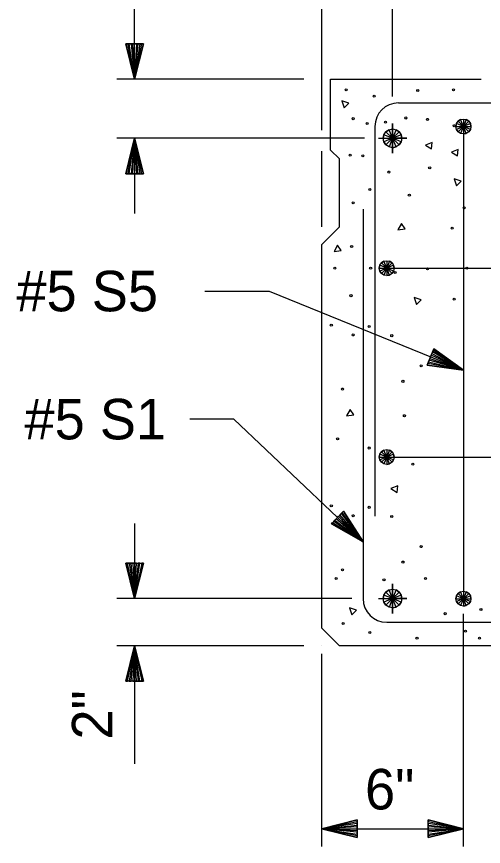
# Model space of a CAD drawing. Extents: x 0 to 37.7, y -2 to 25.1.
# Drawn here: x 19.304 to 20.951, y 2.449 to 5.379 of the extents above; entities that cross this region are included whole.
import ezdxf

# ---------------------------------------------------------------- set-up
doc = ezdxf.new("R2010")
doc.units = 0
for name, color, linetype in [('Dimension Lines', 7, 'Continuous'), ('Rebar Lines', 7, 'Continuous'), ('Sup Concrete Girder Lines', 7, 'Continuous'), ('Text', 7, 'Continuous'), ('User Information Notes', 7, 'Continuous')]:
    doc.layers.add(name, color=color, linetype=linetype)

msp = doc.modelspace()

# ---------------------------------------------------------------- linework, layer by layer
at = {"layer": 'Dimension Lines'}
for p, q in [((20.3807, 4.9778), (20.3807, 7.0456)), ((19.7204, 5.1573), (19.7204, 5.9198)), ((20.6307, 5.3017), (20.6307, 5.4754)), ((20.6307, 5.0962), (20.6307, 5.3763)), ((20.3177, 5.1573), (19.6574, 5.1573)), ((20.5314, 4.949), (19.6574, 4.949)), ((19.7204, 4.949), (19.7204, 4.6832)), ((20.3807, 4.637), (20.3807, 4.9037)), ((19.7204, 3.5898), (19.7204, 3.324)), ((20.4874, 3.324), (19.6574, 3.324)), ((20.8807, 2.4493), (20.8807, 3.2702)), ((20.3177, 3.1573), (19.6574, 3.1573)), ((19.7204, 3.1573), (19.7204, 2.7413)), ((20.3807, 2.4493), (20.3807, 3.1295)), ((20.3807, 2.5118), (20.8807, 2.5118))]:
    msp.add_line(p, q, dxfattribs=at)
for points in [[(19.7204, 5.2823), (19.7267, 5.2823), (19.7204, 5.1573), (19.7329, 5.2823), (19.7392, 5.2823), (19.7204, 5.1573), (19.7454, 5.2823), (19.7517, 5.2823), (19.7204, 5.1573), (19.6892, 5.2823), (19.6954, 5.2823), (19.7204, 5.1573), (19.7017, 5.2823), (19.7079, 5.2823), (19.7204, 5.1573), (19.7142, 5.2823), (19.7517, 5.2823), (19.6892, 5.2823), (19.7204, 5.1573), (19.7517, 5.2823)], [(20.5809, 4.949), (20.6307, 4.949), (20.6805, 4.949), (20.6307, 4.949), (20.6307, 5.0012), (20.6307, 4.949), (20.6307, 4.8968), (20.6307, 4.949)], [(19.7204, 4.824), (19.7142, 4.824), (19.7204, 4.949), (19.7079, 4.824), (19.7017, 4.824), (19.7204, 4.949), (19.6954, 4.824), (19.6892, 4.824), (19.7204, 4.949), (19.7517, 4.824), (19.7454, 4.824), (19.7204, 4.949), (19.7392, 4.824), (19.7329, 4.824), (19.7204, 4.949), (19.7267, 4.824), (19.6892, 4.824), (19.7517, 4.824), (19.7204, 4.949), (19.6892, 4.824)], [(19.968, 4.4098), (20.1954, 4.4098), (20.8807, 4.1303)], [(20.7649, 4.1775), (20.7626, 4.1717), (20.8807, 4.1303), (20.7602, 4.1659), (20.7579, 4.1601), (20.8807, 4.1303), (20.7555, 4.1543), (20.7531, 4.1486), (20.8807, 4.1303), (20.7767, 4.2064), (20.7744, 4.2006), (20.8807, 4.1303), (20.772, 4.1949), (20.7697, 4.1891), (20.8807, 4.1303), (20.7673, 4.1833), (20.7531, 4.1486), (20.7767, 4.2064), (20.8807, 4.1303), (20.7531, 4.1486)], [(20.5266, 3.5243), (20.0705, 3.9577), (19.9147, 3.9577)], [(20.436, 3.6104), (20.4403, 3.615), (20.5266, 3.5243), (20.4446, 3.6195), (20.4489, 3.624), (20.5266, 3.5243), (20.4532, 3.6286), (20.4575, 3.6331), (20.5266, 3.5243), (20.4145, 3.5878), (20.4187, 3.5923), (20.5266, 3.5243), (20.4231, 3.5968), (20.4274, 3.6014), (20.5266, 3.5243), (20.4317, 3.6059), (20.4575, 3.6331), (20.4145, 3.5878), (20.5266, 3.5243), (20.4575, 3.6331)], [(19.7204, 3.449), (19.7142, 3.449), (19.7204, 3.324), (19.7079, 3.449), (19.7017, 3.449), (19.7204, 3.324), (19.6954, 3.449), (19.6892, 3.449), (19.7204, 3.324), (19.7517, 3.449), (19.7454, 3.449), (19.7204, 3.324), (19.7392, 3.449), (19.7329, 3.449), (19.7204, 3.324), (19.7267, 3.449), (19.6892, 3.449), (19.7517, 3.449), (19.7204, 3.324), (19.6892, 3.449)], [(20.5809, 3.324), (20.6307, 3.324), (20.6805, 3.324), (20.6307, 3.324), (20.6307, 3.3762), (20.6307, 3.324), (20.6307, 3.2718), (20.6307, 3.324)], [(19.7204, 3.0323), (19.7267, 3.0323), (19.7204, 3.1573), (19.7329, 3.0323), (19.7392, 3.0323), (19.7204, 3.1573), (19.7454, 3.0323), (19.7517, 3.0323), (19.7204, 3.1573), (19.6892, 3.0323), (19.6954, 3.0323), (19.7204, 3.1573), (19.7017, 3.0323), (19.7079, 3.0323), (19.7204, 3.1573), (19.7142, 3.0323), (19.7517, 3.0323), (19.6892, 3.0323), (19.7204, 3.1573), (19.7517, 3.0323)], [(20.5057, 2.5118), (20.5057, 2.5181), (20.3807, 2.5118), (20.5057, 2.5243), (20.5057, 2.5306), (20.3807, 2.5118), (20.5057, 2.5368), (20.5057, 2.5431), (20.3807, 2.5118), (20.5057, 2.4806), (20.5057, 2.4868), (20.3807, 2.5118), (20.5057, 2.4931), (20.5057, 2.4993), (20.3807, 2.5118), (20.5057, 2.5056), (20.5057, 2.5431), (20.5057, 2.4806), (20.3807, 2.5118), (20.5057, 2.5431)], [(20.7557, 2.5118), (20.7557, 2.5056), (20.8807, 2.5118), (20.7557, 2.4993), (20.7557, 2.4931), (20.8807, 2.5118), (20.7557, 2.4868), (20.7557, 2.4806), (20.8807, 2.5118), (20.7557, 2.5431), (20.7557, 2.5368), (20.8807, 2.5118), (20.7557, 2.5306), (20.7557, 2.5243), (20.8807, 2.5118), (20.7557, 2.5181), (20.7557, 2.4806), (20.7557, 2.5431), (20.8807, 2.5118), (20.7557, 2.4806)]]:
    msp.add_lwpolyline(points, dxfattribs=at)
at = {"layer": 'Rebar Lines'}
for p, q in [((20.6515, 5.074), (23.1099, 5.074)), ((20.5682, 4.9907), (20.5682, 3.6157)), ((20.8807, 4.9907), (20.8807, 3.3238)), ((20.5266, 4.6988), (20.5266, 3.3238)), ((20.6099, 4.4906), (23.1515, 4.4906)), ((20.6099, 3.8239), (23.1515, 3.8239)), ((20.6099, 3.2406), (23.1515, 3.2406))]:
    msp.add_line(p, q, dxfattribs=at)
for points in [[(20.8807, 5.0171), (20.8908, 5.0151), (20.8994, 5.0094), (20.9051, 5.0008), (20.9071, 4.9907), (20.9051, 4.9806), (20.8994, 4.972), (20.8908, 4.9663), (20.8807, 4.9643), (20.8706, 4.9663), (20.862, 4.972), (20.8562, 4.9806), (20.8542, 4.9907), (20.8562, 5.0008), (20.862, 5.0094), (20.8705, 5.0151), (20.8807, 5.0171), (20.8807, 4.9907), (20.8807, 4.9643), (20.8908, 4.9663), (20.8807, 4.9907), (20.8994, 4.972), (20.9051, 4.9806), (20.8807, 4.9907), (20.9071, 4.9907), (20.9051, 5.0008), (20.8807, 4.9907), (20.8994, 5.0094), (20.8908, 5.0151), (20.8807, 4.9907), (20.8705, 5.0151), (20.862, 5.0094), (20.8807, 4.9907), (20.8562, 5.0008), (20.8542, 4.9907), (20.8807, 4.9907), (20.8562, 4.9806), (20.862, 4.972), (20.8807, 4.9907), (20.8706, 4.9663)], [(20.6307, 4.982), (20.6433, 4.9795), (20.6541, 4.9724), (20.6612, 4.9617), (20.6637, 4.949), (20.6612, 4.9363), (20.6541, 4.9256), (20.6433, 4.9185), (20.6307, 4.916), (20.618, 4.9185), (20.6073, 4.9256), (20.6002, 4.9363), (20.5976, 4.949), (20.6002, 4.9617), (20.6073, 4.9724), (20.618, 4.9795), (20.6307, 4.982), (20.6307, 4.949), (20.6307, 4.916), (20.6433, 4.9185), (20.6307, 4.949), (20.6541, 4.9256), (20.6612, 4.9363), (20.6307, 4.949), (20.6637, 4.949), (20.6612, 4.9617), (20.6307, 4.949), (20.6541, 4.9724), (20.6433, 4.9795), (20.6307, 4.949), (20.618, 4.9795), (20.6073, 4.9724), (20.6307, 4.949), (20.6002, 4.9617), (20.5976, 4.949), (20.6307, 4.949), (20.6002, 4.9363), (20.6073, 4.9256), (20.6307, 4.949), (20.618, 4.9185)], [(20.6099, 4.517), (20.62, 4.515), (20.6286, 4.5093), (20.6343, 4.5007), (20.6363, 4.4906), (20.6343, 4.4805), (20.6286, 4.4719), (20.62, 4.4662), (20.6099, 4.4642), (20.5998, 4.4662), (20.5912, 4.4719), (20.5855, 4.4805), (20.5834, 4.4906), (20.5855, 4.5007), (20.5912, 4.5093), (20.5997, 4.515), (20.6099, 4.517), (20.6099, 4.4906), (20.6099, 4.4642), (20.62, 4.4662), (20.6099, 4.4906), (20.6286, 4.4719), (20.6343, 4.4805), (20.6099, 4.4906), (20.6363, 4.4906), (20.6343, 4.5007), (20.6099, 4.4906), (20.6286, 4.5093), (20.62, 4.515), (20.6099, 4.4906), (20.5997, 4.515), (20.5912, 4.5093), (20.6099, 4.4906), (20.5855, 4.5007), (20.5834, 4.4906), (20.6099, 4.4906), (20.5855, 4.4805), (20.5912, 4.4719), (20.6099, 4.4906), (20.5998, 4.4662)], [(20.6099, 3.8504), (20.62, 3.8484), (20.6286, 3.8426), (20.6343, 3.8341), (20.6363, 3.8239), (20.6343, 3.8138), (20.6286, 3.8053), (20.62, 3.7996), (20.6099, 3.7975), (20.5998, 3.7996), (20.5912, 3.8053), (20.5855, 3.8138), (20.5834, 3.8239), (20.5855, 3.8341), (20.5912, 3.8426), (20.5997, 3.8484), (20.6099, 3.8504), (20.6099, 3.8239), (20.6099, 3.7975), (20.62, 3.7996), (20.6099, 3.8239), (20.6286, 3.8053), (20.6343, 3.8138), (20.6099, 3.8239), (20.6363, 3.8239), (20.6343, 3.8341), (20.6099, 3.8239), (20.6286, 3.8426), (20.62, 3.8484), (20.6099, 3.8239), (20.5997, 3.8484), (20.5912, 3.8426), (20.6099, 3.8239), (20.5855, 3.8341), (20.5834, 3.8239), (20.6099, 3.8239), (20.5855, 3.8138), (20.5912, 3.8053), (20.6099, 3.8239), (20.5998, 3.7996)], [(20.6307, 3.357), (20.6433, 3.3545), (20.6541, 3.3474), (20.6612, 3.3367), (20.6637, 3.324), (20.6612, 3.3113), (20.6541, 3.3006), (20.6433, 3.2935), (20.6307, 3.291), (20.618, 3.2935), (20.6073, 3.3006), (20.6002, 3.3113), (20.5976, 3.324), (20.6002, 3.3367), (20.6073, 3.3474), (20.618, 3.3545), (20.6307, 3.357), (20.6307, 3.324), (20.6307, 3.291), (20.6433, 3.2935), (20.6307, 3.324), (20.6541, 3.3006), (20.6612, 3.3113), (20.6307, 3.324), (20.6637, 3.324), (20.6612, 3.3367), (20.6307, 3.324), (20.6541, 3.3474), (20.6433, 3.3545), (20.6307, 3.324), (20.618, 3.3545), (20.6073, 3.3474), (20.6307, 3.324), (20.6002, 3.3367), (20.5976, 3.324), (20.6307, 3.324), (20.6002, 3.3113), (20.6073, 3.3006), (20.6307, 3.324), (20.618, 3.2935)], [(20.8807, 3.3503), (20.8908, 3.3483), (20.8994, 3.3425), (20.9051, 3.3339), (20.9071, 3.3238), (20.9051, 3.3137), (20.8994, 3.3051), (20.8908, 3.2995), (20.8807, 3.2974), (20.8706, 3.2995), (20.862, 3.3051), (20.8562, 3.3137), (20.8542, 3.3238), (20.8562, 3.3339), (20.862, 3.3425), (20.8705, 3.3483), (20.8807, 3.3503), (20.8807, 3.3238), (20.8807, 3.2974), (20.8908, 3.2995), (20.8807, 3.3238), (20.8994, 3.3051), (20.9051, 3.3137), (20.8807, 3.3238), (20.9071, 3.3238), (20.9051, 3.3339), (20.8807, 3.3238), (20.8994, 3.3425), (20.8908, 3.3483), (20.8807, 3.3238), (20.8705, 3.3483), (20.862, 3.3425), (20.8807, 3.3238), (20.8562, 3.3339), (20.8542, 3.3238), (20.8807, 3.3238), (20.8562, 3.3137), (20.862, 3.3051), (20.8807, 3.3238), (20.8706, 3.2995)]]:
    msp.add_lwpolyline(points, dxfattribs=at)
for centre, start, end in [((20.6515, 4.9907), 90, 180), ((20.6099, 3.3239), 180, 270)]:
    msp.add_arc(centre, 0.0833, start, end, dxfattribs=at)
at = {"layer": 'Sup Concrete Girder Lines'}
for points in [[(22.6895, 3.1573), (20.4432, 3.1573), (20.3807, 3.2198), (20.3807, 4.574), (20.4432, 4.6365), (20.4432, 4.876), (20.4119, 4.9073), (20.4119, 5.1573)], [(20.4119, 5.1573), (20.9433, 5.1573)], [(20.4599, 5.0568), (20.4763, 5.0731), (20.4518, 5.0812), (20.4599, 5.0568)], [(20.7684, 4.9114), (20.7704, 4.9344), (20.7464, 4.9249), (20.7684, 4.9114)], [(20.8601, 4.8866), (20.8621, 4.9096), (20.8381, 4.9001), (20.8601, 4.8866)], [(20.8566, 4.7816), (20.873, 4.798), (20.8485, 4.8061), (20.8566, 4.7816)], [(20.675, 4.6299), (20.6617, 4.6488), (20.6495, 4.6261), (20.675, 4.6299)], [(20.4494, 4.553), (20.4361, 4.5719), (20.4239, 4.5493), (20.4494, 4.553)], [(20.7153, 4.3626), (20.7317, 4.379), (20.7072, 4.3871), (20.7153, 4.3626)], [(20.494, 3.973), (20.4807, 3.9919), (20.4685, 3.9692), (20.494, 3.973)], [(20.6469, 3.6992), (20.6489, 3.7222), (20.6249, 3.7127), (20.6469, 3.6992)], [(20.4872, 3.2673), (20.5036, 3.2837), (20.4791, 3.2918), (20.4872, 3.2673)]]:
    msp.add_lwpolyline(points, dxfattribs=at)
for centre in [(20.4665, 5.12), (20.5656, 5.0976), (20.7193, 5.1175), (20.8457, 5.12), (20.4912, 5.0183), (20.6053, 5.0059), (20.6771, 5.0208), (20.754, 5.0159), (20.5408, 5.001), (20.8482, 4.9935), (20.4813, 4.8894), (20.5259, 4.887), (20.6177, 4.8299), (20.7615, 4.8448), (20.5507, 4.768), (20.6898, 4.748), (20.4912, 4.7209), (20.8829, 4.7035), (20.8408, 4.6317), (20.4862, 4.5672), (20.4268, 4.4903), (20.5532, 4.4903), (20.754, 4.4879), (20.8928, 4.4904), (20.6399, 4.4755), (20.4838, 4.3936), (20.8482, 4.3812), (20.4144, 4.2895), (20.5482, 4.2846), (20.4912, 4.2548), (20.6276, 4.2523), (20.7317, 4.1458), (20.6672, 4.0912), (20.4541, 4.0639), (20.6722, 3.9697), (20.4367, 3.888), (20.5482, 3.8557), (20.7019, 3.7987), (20.4144, 3.6514), (20.5482, 3.6464), (20.4912, 3.6167), (20.6276, 3.6142), (20.7317, 3.5076), (20.6672, 3.4531), (20.4541, 3.4258), (20.4317, 3.395), (20.7466, 3.395), (20.6003, 3.39), (20.9424, 3.2859), (20.816, 3.271), (20.4565, 3.2363), (20.5507, 3.2041), (20.8879, 3.2091), (20.7168, 3.1843), (20.9374, 3.1843)]:
    msp.add_circle(centre, 0.00364, dxfattribs=at)
at = {"layer": 'User Information Notes'}
for p, q in [((20.3807, 5.1573), (20.3807, 5.1573)), ((20.3807, 3.1573), (20.3807, 3.1573))]:
    msp.add_line(p, q, dxfattribs=at)

# ---------------------------------------------------------------- texts
at = {"layer": 'Text'}
for s, p in [('#5 S5', (19.3031, 4.3383)), ('#5 S1', (19.3317, 3.8862)), ('6"', (20.5333, 2.5797))]:
    msp.add_text(s, height=0.14302, dxfattribs=at).set_placement(p)
msp.add_text('2"', height=0.14302, rotation=90, dxfattribs=at).set_placement((19.6422, 2.8265))

doc.saveas('drawing.dxf')
